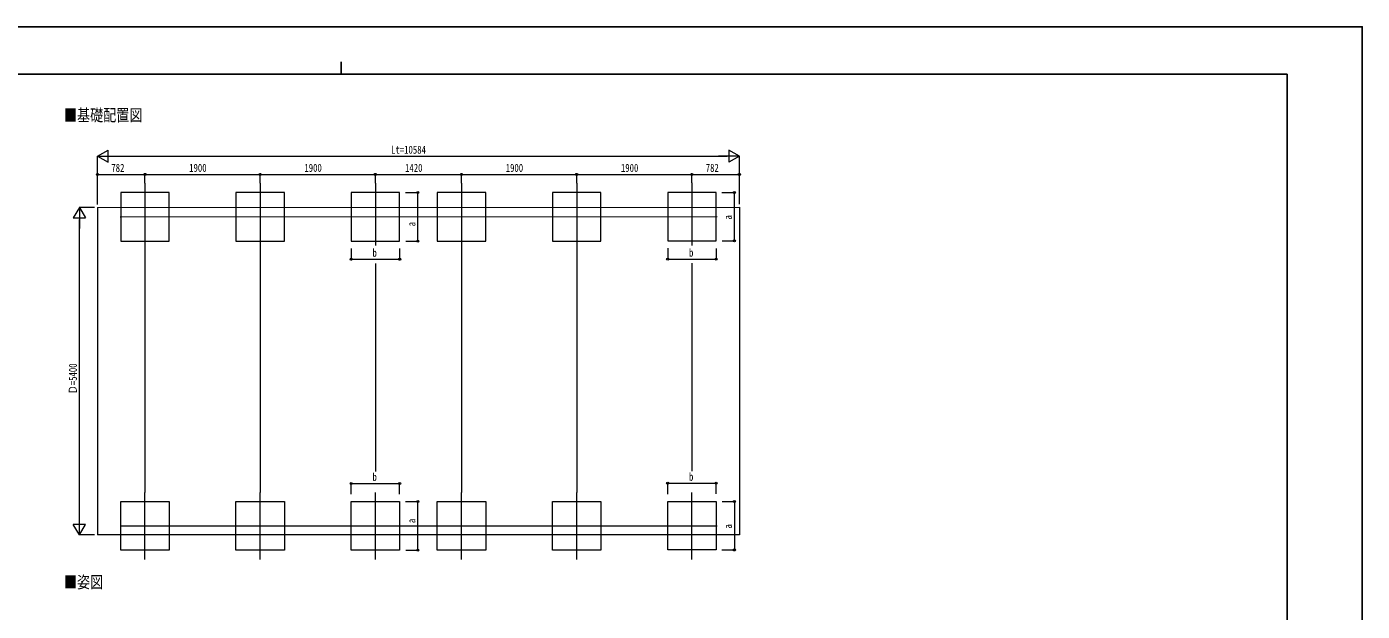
# Model space of a CAD drawing. Units: millimetres, scale not verified. Extents: x -16820 to 16820, y -11880 to 11880.
# Drawn here: x -5205 to 16820, y 2241 to 11880 of the extents above; entities that cross this region are included whole.
import ezdxf
from ezdxf.enums import TextEntityAlignment as Align

# ---------------------------------------------------------------- set-up
doc = ezdxf.new("R2010")
doc.units = ezdxf.units.MM
doc.header["$LTSCALE"] = 40
doc.layers.add('0-2_USER1', color=92, linetype='Continuous')
doc.layers.add('0-7_YKK_ZWAK', color=134, linetype='Continuous')
for name, color, linetype, lineweight in [('0-3_YKK_12', 40, 'Continuous', 18), ('0-5_YKK_A1', 120, 'Continuous', 18), ('0-6_YKK_D', 200, 'Continuous', 18)]:
    doc.layers.add(name, color=color, linetype=linetype, lineweight=lineweight)
doc.styles.add('ＭＳ ゴシック', font='')
doc.styles.get('ＭＳ ゴシック').set_extended_font_data('MS Gothic')

msp = doc.modelspace()

# ---------------------------------------------------------------- linework, layer by layer
at = {"layer": '0-3_YKK_12'}
for p, q in [((-3255.01, 9301.41), (-3255.01, 8194.75)), ((-1355.01, 9301.41), (-1355.01, 8194.75)), ((544.99, 9301.41), (544.99, 8269.75)), ((1964.99, 9301.13), (1964.99, 8194.47)), ((3864.99, 9301.13), (3864.99, 8194.47)), ((5764.99, 9304.06), (5764.99, 8272.41)), ((-3663.48, 8745.15), (6183.29, 8747.8)), ((-3255.01, 3092.97), (-3255.01, 4199.63)), ((-1355.01, 3092.97), (-1355.01, 4199.63)), ((544.99, 3092.97), (544.99, 4199.63)), ((1964.99, 3092.69), (1964.99, 4199.34)), ((3864.99, 3092.69), (3864.99, 4199.34)), ((5764.99, 3092.69), (5764.99, 4199.34)), ((-3663.48, 3649.23), (6183.29, 3651.88))]:
    msp.add_line(p, q, dxfattribs=at)
at = {"layer": '0-5_YKK_A1'}
for p, q in [((-4037.01, 8900), (6546.99, 8902.65)), ((-4037.01, 8900), (-4037.01, 3500)), ((6546.99, 8902.65), (6546.99, 3502.65)), ((6546.99, 3502.65), (-4037.01, 3500))]:
    msp.add_line(p, q, dxfattribs=at)
for points in [[(-3654.8, 8345.15), (-2854.81, 8345.15), (-2854.81, 9145.15), (-3654.8, 9145.15)], [(-1754.81, 8345.15), (-954.81, 8345.15), (-954.81, 9145.15), (-1754.81, 9145.15)], [(145.19, 8345.15), (945.19, 8345.15), (945.19, 9145.15), (145.19, 9145.15)], [(1565.19, 8344.87), (2365.19, 8344.87), (2365.19, 9144.87), (1565.19, 9144.87)], [(3465.19, 8344.87), (4265.19, 8344.87), (4265.19, 9144.87), (3465.19, 9144.87)], [(5365.19, 8347.8), (6165.19, 8347.8), (6165.19, 9147.8), (5365.19, 9147.8)], [(-3654.8, 4049.23), (-2854.81, 4049.23), (-2854.81, 3249.23), (-3654.8, 3249.23)], [(-1754.81, 4049.23), (-954.81, 4049.23), (-954.81, 3249.23), (-1754.81, 3249.23)], [(145.19, 4049.23), (945.19, 4049.23), (945.19, 3249.23), (145.19, 3249.23)], [(1565.19, 4048.95), (2365.19, 4048.95), (2365.19, 3248.95), (1565.19, 3248.95)], [(3465.19, 4048.95), (4265.19, 4048.95), (4265.19, 3248.95), (3465.19, 3248.95)], [(5365.19, 4051.88), (6165.19, 4051.88), (6165.19, 3251.88), (5365.19, 3251.88)]]:
    msp.add_lwpolyline(points, close=True, dxfattribs=at)
at = {"layer": '0-6_YKK_D'}
for p, q in [((-4037.01, 9745.15), (-3863.8, 9845.15)), ((-4037.01, 8950), (-4037.01, 9746.15)), ((-4037.01, 9745.15), (-3863.8, 9645.15)), ((-4037.01, 9745.15), (-3690.59, 9745.15)), ((-3863.8, 9645.15), (-3863.8, 9845.15)), ((-3837.01, 9745.15), (6346.99, 9745.15)), ((6546.99, 9745.15), (6200.58, 9745.15)), ((6546.99, 9745.15), (6373.79, 9845.15)), ((6373.79, 9845.15), (6373.79, 9645.15)), ((6546.99, 9745.15), (6373.79, 9645.15)), ((6546.99, 8953.65), (6546.99, 9746.15)), ((-4037.01, 8950), (-4037.01, 9446.15)), ((-4037.01, 9445.15), (-3255.01, 9445.15)), ((-3255.01, 9302.41), (-3255.01, 9446.15)), ((-3255.01, 9302.41), (-3255.01, 9446.15)), ((-3255.01, 9445.15), (-1355.01, 9445.15)), ((-1355.01, 9302.41), (-1355.01, 9446.15)), ((-1355.01, 9302.41), (-1355.01, 9446.15)), ((-1355.01, 9445.15), (544.99, 9445.15)), ((544.99, 9302.41), (544.99, 9446.15)), ((544.99, 9302.41), (544.99, 9446.15)), ((544.99, 9445.15), (1964.99, 9445.15)), ((1964.99, 9302.13), (1964.99, 9446.15)), ((1964.99, 9302.13), (1964.99, 9446.15)), ((1964.99, 9445.15), (3864.99, 9445.15)), ((3864.99, 9302.13), (3864.99, 9446.15)), ((3864.99, 9305.06), (3864.99, 9446.15)), ((3864.99, 9445.15), (5764.99, 9445.15)), ((5764.99, 9305.06), (5764.99, 9446.15)), ((5764.99, 9305.06), (5764.99, 9446.15)), ((5764.99, 9445.15), (6546.99, 9445.15)), ((6546.99, 8952.65), (6546.99, 9446.15)), ((1041.93, 9145.15), (1247.19, 9145.15)), ((1246.19, 8345.15), (1246.19, 9145.15)), ((6260.93, 9147.8), (6466.19, 9147.8)), ((6465.19, 8347.8), (6465.19, 9147.8)), ((-4337.01, 8900), (-4437.01, 8726.79)), ((-4087.01, 8900), (-4338.01, 8900)), ((-4337.01, 8900), (-4237.01, 8726.79)), ((-4337.01, 8900), (-4337.01, 8553.59)), ((-4437.01, 8726.79), (-4237.01, 8726.79)), ((-4337.01, 3700), (-4337.01, 8700)), ((-3255.01, 8194.25), (-3255.01, 4200.13)), ((-1355.01, 8194.25), (-1355.01, 4200.13)), ((145.19, 8223.06), (145.19, 8044.15)), ((945.19, 8221.13), (945.19, 8044.15)), ((1046.02, 8345.15), (1247.19, 8345.15)), ((1964.99, 8193.97), (1964.99, 4199.84)), ((3864.99, 8193.97), (3864.99, 4199.84)), ((5365.19, 8225.71), (5365.19, 8046.8)), ((6165.19, 8223.78), (6165.19, 8046.8)), ((6266.02, 8347.8), (6466.19, 8347.8)), ((145.19, 8045.15), (945.19, 8045.15)), ((544.99, 7976.52), (544.99, 4547.39)), ((5365.19, 8047.8), (6165.19, 8047.8)), ((5764.99, 7979.17), (5764.99, 4550.04)), ((145.19, 4171.32), (145.19, 4350.23)), ((145.19, 4349.23), (945.19, 4349.23)), ((945.19, 4173.25), (945.19, 4350.23)), ((5365.19, 4173.97), (5365.19, 4352.88)), ((5365.19, 4351.88), (6165.19, 4351.88)), ((6165.19, 4175.9), (6165.19, 4352.88)), ((1041.93, 4049.23), (1247.19, 4049.23)), ((1246.19, 3249.23), (1246.19, 4049.23)), ((6266.02, 4051.88), (6466.19, 4051.88)), ((6465.19, 4051.88), (6465.19, 3251.88)), ((-4337.01, 3500), (-4337.01, 3846.41)), ((-4337.01, 3500), (-4437.01, 3673.21)), ((-4237.01, 3673.21), (-4437.01, 3673.21)), ((-4337.01, 3500), (-4237.01, 3673.21)), ((-4087.01, 3500), (-4338.01, 3500)), ((1046.02, 3249.23), (1247.19, 3249.23)), ((6260.93, 3251.88), (6466.19, 3251.88))]:
    msp.add_line(p, q, dxfattribs=at)
for centre in [(-4037.01, 9445.15), (-3255.01, 9445.15), (-3255.01, 9445.15), (-1355.01, 9445.15), (-1355.01, 9445.15), (544.99, 9445.15), (544.99, 9445.15), (1964.99, 9445.15), (1964.99, 9445.15), (3864.99, 9445.15), (3864.99, 9445.15), (5764.99, 9445.15), (5764.99, 9445.15), (6546.99, 9445.15), (1246.19, 9145.15), (6465.19, 9147.8), (1246.19, 8345.15), (6465.19, 8347.8), (145.19, 8045.15), (945.19, 8045.15), (5365.19, 8047.8), (6165.19, 8047.8), (145.19, 4349.23), (945.19, 4349.23), (5365.19, 4351.88), (6165.19, 4351.88), (1246.19, 4049.23), (6465.19, 4051.88), (1246.19, 3249.23), (6465.19, 3251.88)]:
    msp.add_circle(centre, 17, dxfattribs=at)
at = {"layer": '0-7_YKK_ZWAK'}
for p, q in [((-19.92, 11300), (-19.92, 11100)), ((15580.08, 11100), (-15619.92, 11100)), ((15580.08, 11100), (15580.08, -10100))]:
    msp.add_line(p, q, dxfattribs=at)
msp.add_lwpolyline([(-16820, -11880), (16820, -11880), (16820, 11880), (-16820, 11880)], close=True, dxfattribs=at)

# ---------------------------------------------------------------- texts
at = {"layer": '0-2_USER1', "style": 'ＭＳ ゴシック', "width": 0.8}
for s, p in [('■基礎配置図', (-4591.8, 10263)), ('■姿図', (-4591.8, 2563))]:
    msp.add_text(s, height=197.9, dxfattribs=at).set_placement(p, align=Align.BOTTOM_LEFT)
at = {"layer": '0-6_YKK_D', "style": 'ＭＳ ゴシック', "width": 0.8}
for s, p in [('Lt=10584', (803.79, 9746.15)), ('782', (-3809.21, 9447.37)), ('1900', (-2525.81, 9447.37)), ('1900', (-625.81, 9447.37)), ('1420', (1034.19, 9447.37)), ('1900', (2694.19, 9446.81)), ('1900', (4594.19, 9446.81)), ('782', (5992.79, 9447.37)), ('b', (497.19, 8046.81)), ('b', (5717.19, 8049.47)), ('b', (497.19, 4350.9)), ('b', (5717.19, 4353.55))]:
    msp.add_text(s, height=132, dxfattribs=at).set_placement(p, align=Align.BOTTOM_LEFT)
for s, p in [('a', (1244.53, 8588.84)), ('a', (6463.53, 8699.8)), ('Ｄ=5400', (-4338.01, 5820.8)), ('a', (1244.53, 3694.72)), ('a', (6463.53, 3603.88))]:
    msp.add_text(s, height=132, rotation=90, dxfattribs=at).set_placement(p, align=Align.BOTTOM_LEFT)

doc.saveas('drawing.dxf')
